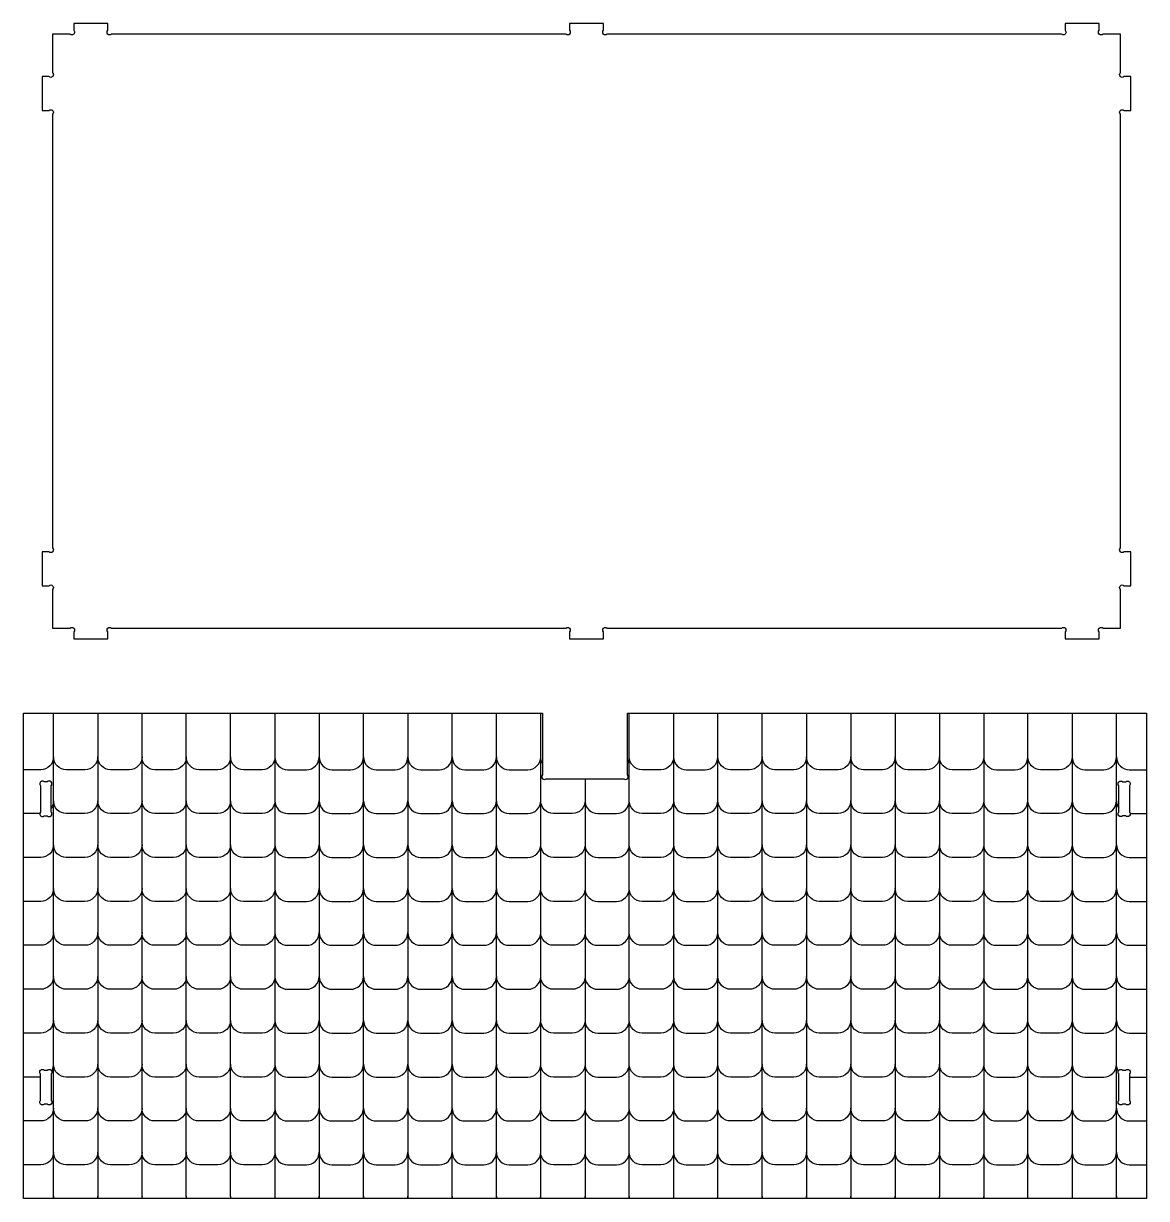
# Model space of a CAD drawing. Extents: x 5615 to 9811, y -1205 to 1893.
# Drawn here: x 7095 to 8366, y -1184 to 145 of the extents above; entities that cross this region are included whole.
import ezdxf

# ---------------------------------------------------------------- set-up
doc = ezdxf.new("R2010")
doc.units = 0
doc.header["$MEASUREMENT"] = 0
doc.layers.add('LAYER1', color=18, linetype='CONTINUOUS')

msp = doc.modelspace()

# ---------------------------------------------------------------- linework, layer by layer
at = {"layer": 'LAYER1'}
for points in [[(7751.4, -551), (7751.4, -543.2, -1), (7755.6, -539), (8269.4, -539, -1), (8273.6, -543.2), (8273.6, -551), (8312, -551), (8312, -543.2, -1), (8316.3, -539), (8336, -539), (8336, -495.2, -1), (8340.3, -491), (8348, -491), (8348, -452.6), (8340.3, -452.6, -1), (8336, -448.3), (8336, 42.4, -1), (8340.3, 46.6), (8348, 46.6), (8348, 85), (8340.3, 85, -1), (8336, 89.3), (8336, 133), (8316.3, 133, -1), (8312, 137.3), (8312, 145), (8273.6, 145), (8273.6, 137.3, -1), (8269.4, 133), (7755.6, 133, -1), (7751.4, 137.3), (7751.4, 145), (7713, 145), (7713, 137.3, -1), (7708.8, 133), (7195, 133, -1), (7190.8, 137.3), (7190.8, 145), (7152.4, 145), (7152.4, 137.3, -1), (7148.1, 133), (7128.4, 133), (7128.4, 89.3, -1), (7124.1, 85), (7116.4, 85), (7116.4, 46.6), (7124.1, 46.6, -1), (7128.4, 42.4), (7128.4, -448.3, -1), (7124.1, -452.6), (7116.4, -452.6), (7116.4, -491), (7124.1, -491, -1), (7128.4, -495.2), (7128.4, -539), (7148.1, -539, -1), (7152.4, -543.2), (7152.4, -551), (7190.8, -551), (7190.8, -543.2, -1), (7195, -539), (7708.8, -539, -1), (7713, -543.2), (7713, -551)], [(7095.5, -635), (7682.5, -635), (7682.5, -705.1, 1), (7686.7, -709.3), (7774.3, -709.3, 1), (7778.5, -705.1), (7778.5, -635), (8365.5, -635), (8365.5, -1184.2), (7095.5, -1184.2)], [(7114.7, -717.2), (7114.7, -747.1, 1), (7118.9, -751.3), (7122.4, -751.3, 1), (7126.7, -747.1), (7126.7, -717.2, 1), (7122.4, -712.9), (7118.9, -712.9, 1)], [(8346.3, -717.2), (8346.3, -747.1, -1), (8342.1, -751.3), (8338.6, -751.3, -1), (8334.3, -747.1), (8334.3, -717.2, -1), (8338.6, -712.9), (8342.1, -712.9, -1)], [(7126.7, -1043.3), (7126.7, -1073.2, -1), (7122.4, -1077.5), (7118.9, -1077.5, -1), (7114.7, -1073.2), (7114.7, -1043.3, -1), (7118.9, -1039.1), (7122.4, -1039.1, -1)], [(8346.3, -1043.3), (8346.3, -1073.2, -1), (8342.1, -1077.5), (8338.6, -1077.5, -1), (8334.3, -1073.2), (8334.3, -1043.3, -1), (8338.6, -1039.1), (8342.1, -1039.1, -1)]]:
    msp.add_lwpolyline(points, format="xyb", close=True, dxfattribs=at)
for points in [[(7129.6, -1184.2, -0.047899), (7129.4, -1181.5), (7129.4, -635)], [(7179.4, -635), (7179.4, -1181.5, -0.047899), (7179.2, -1184.2)], [(7229.8, -1184.2, -0.047899), (7229.5, -1181.5), (7229.5, -635)], [(7279.9, -1184.2, -0.047899), (7279.6, -1181.5), (7279.6, -635)], [(7330, -1184.2, -0.047899), (7329.7, -1181.5), (7329.7, -635)], [(7379.8, -635), (7379.8, -1181.5, 0.047899), (7380.1, -1184.2)], [(7429.9, -635), (7429.9, -1181.5, 0.047899), (7430.2, -1184.2)], [(7479.8, -1184.2, 0.047899), (7480, -1181.5), (7480, -635)], [(7530.1, -635), (7530.1, -1181.5, 0.047899), (7530.4, -1184.2)], [(7579.9, -1184.2, 0.047899), (7580.2, -1181.5), (7580.2, -635)], [(7630, -1184.2, 0.047899), (7630.3, -1181.5), (7630.3, -635)], [(7680.7, -1184.2, -0.047899), (7680.4, -1181.5), (7680.4, -635)], [(7780.3, -1184.2, 0.047899), (7780.6, -1181.5), (7780.6, -635)], [(7830.7, -635), (7830.7, -1181.5, -0.047899), (7830.4, -1184.2)], [(7880.5, -1184.2, 0.047899), (7880.8, -1181.5), (7880.8, -635)], [(7931.1, -1184.2, -0.047899), (7930.9, -1181.5), (7930.9, -635)], [(7981, -635), (7981, -1181.5, -0.047899), (7980.7, -1184.2)], [(8031.1, -635), (8031.1, -1181.5, -0.047899), (8030.8, -1184.2)], [(8081.2, -635), (8081.2, -1181.5, -0.047899), (8080.9, -1184.2)], [(8131.3, -635), (8131.3, -1181.5, -0.047899), (8131, -1184.2)], [(8181.4, -635), (8181.4, -1181.5, -0.047899), (8181.1, -1184.2)], [(8231.2, -1184.2, 0.047899), (8231.4, -1181.5), (8231.4, -635)], [(8281.5, -635), (8281.5, -1181.5, 0.047899), (8281.8, -1184.2)], [(8331.4, -1184.2, 0.047899), (8331.6, -1181.5), (8331.6, -635)], [(7129.4, -684.7, -0.414214), (7115, -699.1), (7095.5, -699.1)], [(7179.4, -684.7, -0.414214), (7165, -699.1), (7143.8, -699.1, -0.414214), (7129.4, -684.7)], [(7229.5, -684.7, -0.414214), (7215.1, -699.1), (7193.8, -699.1, -0.414214), (7179.4, -684.7)], [(7279.6, -684.7, -0.414214), (7265.2, -699.1), (7243.9, -699.1, -0.414214), (7229.5, -684.7)], [(7329.7, -684.7, -0.414214), (7315.3, -699.1), (7294, -699.1, -0.414214), (7279.6, -684.7)], [(7379.8, -684.7, -0.414214), (7365.4, -699.1), (7344.1, -699.1, -0.414214), (7329.7, -684.7)], [(7379.8, -684.7, 0.414214), (7394.2, -699.1), (7415.5, -699.1, 0.414214), (7429.9, -684.7)], [(7429.9, -684.7, 0.414214), (7444.3, -699.1), (7465.6, -699.1, 0.414214), (7480, -684.7)], [(7480, -684.7, 0.414214), (7494.4, -699.1), (7515.7, -699.1, 0.414214), (7530.1, -684.7)], [(7530.1, -684.7, 0.414214), (7544.5, -699.1), (7565.8, -699.1, 0.414214), (7580.2, -684.7)], [(7580.2, -684.7, 0.414214), (7594.6, -699.1), (7615.9, -699.1, 0.414214), (7630.3, -684.7)], [(7630.3, -684.7, 0.414214), (7644.7, -699.1), (7666, -699.1, 0.414214), (7680.4, -684.7)], [(7682.5, -692.1, -0.137402), (7680.4, -684.7)], [(7778.5, -692.1, 0.137402), (7780.6, -684.7)], [(7830.7, -684.7, -0.414214), (7816.3, -699.1), (7795, -699.1, -0.414214), (7780.6, -684.7)], [(7830.7, -684.7, 0.414214), (7845.1, -699.1), (7866.4, -699.1, 0.414214), (7880.8, -684.7)], [(7930.9, -684.7, -0.414214), (7916.5, -699.1), (7895.2, -699.1, -0.414214), (7880.8, -684.7)], [(7981, -684.7, -0.414214), (7966.6, -699.1), (7945.3, -699.1, -0.414214), (7930.9, -684.7)], [(8031.1, -684.7, -0.414214), (8016.7, -699.1), (7995.4, -699.1, -0.414214), (7981, -684.7)], [(8081.2, -684.7, -0.414214), (8066.8, -699.1), (8045.5, -699.1, -0.414214), (8031.1, -684.7)], [(8131.3, -684.7, -0.414214), (8116.9, -699.1), (8095.6, -699.1, -0.414214), (8081.2, -684.7)], [(8181.4, -684.7, -0.414214), (8167, -699.1), (8145.7, -699.1, -0.414214), (8131.3, -684.7)], [(8181.4, -684.7, 0.414214), (8195.8, -699.1), (8217, -699.1, 0.414214), (8231.4, -684.7)], [(8281.5, -684.7, -0.414214), (8267.1, -699.1), (8245.8, -699.1, -0.414214), (8231.4, -684.7)], [(8281.5, -684.7, 0.414214), (8295.9, -699.1), (8317.2, -699.1, 0.414214), (8331.6, -684.7)], [(8331.6, -684.7, 0.414214), (8346, -699.1), (8365.5, -699.1)], [(7730.5, -709.3), (7730.5, -1181.5, -0.047899), (7730.2, -1184.2)], [(7129.4, -734.3, -0.156846), (7126.7, -742.7)], [(7179.4, -734.3, -0.414214), (7165, -748.7), (7143.8, -748.7, -0.414214), (7129.4, -734.3)], [(7229.5, -734.3, -0.414214), (7215.1, -748.7), (7193.8, -748.7, -0.414214), (7179.4, -734.3)], [(7279.6, -734.3, -0.414214), (7265.2, -748.7), (7243.9, -748.7, -0.414214), (7229.5, -734.3)], [(7329.7, -734.3, -0.414214), (7315.3, -748.7), (7294, -748.7, -0.414214), (7279.6, -734.3)], [(7379.8, -734.3, -0.414214), (7365.4, -748.7), (7344.1, -748.7, -0.414214), (7329.7, -734.3)], [(7379.8, -734.3, 0.414214), (7394.2, -748.7), (7415.5, -748.7, 0.414214), (7429.9, -734.3)], [(7429.9, -734.3, 0.414214), (7444.3, -748.7), (7465.6, -748.7, 0.414214), (7480, -734.3)], [(7480, -734.3, 0.414214), (7494.4, -748.7), (7515.7, -748.7, 0.414214), (7530.1, -734.3)], [(7530.1, -734.3, 0.414214), (7544.5, -748.7), (7565.8, -748.7, 0.414214), (7580.2, -734.3)], [(7580.2, -734.3, 0.414214), (7594.6, -748.7), (7615.9, -748.7, 0.414214), (7630.3, -734.3)], [(7630.3, -734.3, 0.414214), (7644.7, -748.7), (7666, -748.7, 0.414214), (7680.4, -734.3)], [(7730.5, -734.3, -0.414214), (7716.1, -748.7), (7694.8, -748.7, -0.414214), (7680.4, -734.3)], [(7730.5, -734.3, 0.414214), (7744.9, -748.7), (7766.2, -748.7, 0.414214), (7780.6, -734.3)], [(7830.7, -734.3, -0.414214), (7816.3, -748.7), (7795, -748.7, -0.414214), (7780.6, -734.3)], [(7830.7, -734.3, 0.414214), (7845.1, -748.7), (7866.4, -748.7, 0.414214), (7880.8, -734.3)], [(7930.9, -734.3, -0.414214), (7916.5, -748.7), (7895.2, -748.7, -0.414214), (7880.8, -734.3)], [(7981, -734.3, -0.414214), (7966.6, -748.7), (7945.3, -748.7, -0.414214), (7930.9, -734.3)], [(8031.1, -734.3, -0.414214), (8016.7, -748.7), (7995.4, -748.7, -0.414214), (7981, -734.3)], [(8081.2, -734.3, -0.414214), (8066.8, -748.7), (8045.5, -748.7, -0.414214), (8031.1, -734.3)], [(8131.3, -734.3, -0.414214), (8116.9, -748.7), (8095.6, -748.7, -0.414214), (8081.2, -734.3)], [(8181.4, -734.3, -0.414214), (8167, -748.7), (8145.7, -748.7, -0.414214), (8131.3, -734.3)], [(8181.4, -734.3, 0.414214), (8195.8, -748.7), (8217, -748.7, 0.414214), (8231.4, -734.3)], [(8281.5, -734.3, -0.414214), (8267.1, -748.7), (8245.8, -748.7, -0.414214), (8231.4, -734.3)], [(8281.5, -734.3, 0.414214), (8295.9, -748.7), (8317.2, -748.7, 0.414214), (8331.6, -734.3)], [(8331.6, -734.3, 0.156846), (8334.3, -742.7)], [(7129.4, -784, -0.414214), (7115, -798.4), (7095.5, -798.4)], [(7179.4, -784, -0.414214), (7165, -798.4), (7143.8, -798.4, -0.414214), (7129.4, -784)], [(7229.5, -784, -0.414214), (7215.1, -798.4), (7193.8, -798.4, -0.414214), (7179.4, -784)], [(7279.6, -784, -0.414214), (7265.2, -798.4), (7243.9, -798.4, -0.414214), (7229.5, -784)], [(7329.7, -784, -0.414214), (7315.3, -798.4), (7294, -798.4, -0.414214), (7279.6, -784)], [(7379.8, -784, -0.414214), (7365.4, -798.4), (7344.1, -798.4, -0.414214), (7329.7, -784)], [(7379.8, -784, 0.414214), (7394.2, -798.4), (7415.5, -798.4, 0.414214), (7429.9, -784)], [(7429.9, -784, 0.414214), (7444.3, -798.4), (7465.6, -798.4, 0.414214), (7480, -784)], [(7480, -784, 0.414214), (7494.4, -798.4), (7515.7, -798.4, 0.414214), (7530.1, -784)], [(7530.1, -784, 0.414214), (7544.5, -798.4), (7565.8, -798.4, 0.414214), (7580.2, -784)], [(7580.2, -784, 0.414214), (7594.6, -798.4), (7615.9, -798.4, 0.414214), (7630.3, -784)], [(7630.3, -784, 0.414214), (7644.7, -798.4), (7666, -798.4, 0.414214), (7680.4, -784)], [(7730.5, -784, -0.414214), (7716.1, -798.4), (7694.8, -798.4, -0.414214), (7680.4, -784)], [(7730.5, -784, 0.414214), (7744.9, -798.4), (7766.2, -798.4, 0.414214), (7780.6, -784)], [(7830.7, -784, -0.414214), (7816.3, -798.4), (7795, -798.4, -0.414214), (7780.6, -784)], [(7830.7, -784, 0.414214), (7845.1, -798.4), (7866.4, -798.4, 0.414214), (7880.8, -784)], [(7930.9, -784, -0.414214), (7916.5, -798.4), (7895.2, -798.4, -0.414214), (7880.8, -784)], [(7981, -784, -0.414214), (7966.6, -798.4), (7945.3, -798.4, -0.414214), (7930.9, -784)], [(8031.1, -784, -0.414214), (8016.7, -798.4), (7995.4, -798.4, -0.414214), (7981, -784)], [(8081.2, -784, -0.414214), (8066.8, -798.4), (8045.5, -798.4, -0.414214), (8031.1, -784)], [(8131.3, -784, -0.414214), (8116.9, -798.4), (8095.6, -798.4, -0.414214), (8081.2, -784)], [(8181.4, -784, -0.414214), (8167, -798.4), (8145.7, -798.4, -0.414214), (8131.3, -784)], [(8181.4, -784, 0.414214), (8195.8, -798.4), (8217, -798.4, 0.414214), (8231.4, -784)], [(8281.5, -784, -0.414214), (8267.1, -798.4), (8245.8, -798.4, -0.414214), (8231.4, -784)], [(8281.5, -784, 0.414214), (8295.9, -798.4), (8317.2, -798.4, 0.414214), (8331.6, -784)], [(8331.6, -784, 0.414214), (8346, -798.4), (8365.5, -798.4)], [(7129.4, -833.7, -0.414214), (7115, -848.1), (7095.5, -848.1)], [(7179.4, -833.7, -0.414214), (7165, -848.1), (7143.8, -848.1, -0.414214), (7129.4, -833.7)], [(7229.5, -833.7, -0.414214), (7215.1, -848.1), (7193.8, -848.1, -0.414214), (7179.4, -833.7)], [(7279.6, -833.7, -0.414214), (7265.2, -848.1), (7243.9, -848.1, -0.414214), (7229.5, -833.7)], [(7329.7, -833.7, -0.414214), (7315.3, -848.1), (7294, -848.1, -0.414214), (7279.6, -833.7)], [(7379.8, -833.7, -0.414214), (7365.4, -848.1), (7344.1, -848.1, -0.414214), (7329.7, -833.7)], [(7379.8, -833.7, 0.414214), (7394.2, -848.1), (7415.5, -848.1, 0.414214), (7429.9, -833.7)], [(7429.9, -833.7, 0.414214), (7444.3, -848.1), (7465.6, -848.1, 0.414214), (7480, -833.7)], [(7480, -833.7, 0.414214), (7494.4, -848.1), (7515.7, -848.1, 0.414214), (7530.1, -833.7)], [(7530.1, -833.7, 0.414214), (7544.5, -848.1), (7565.8, -848.1, 0.414214), (7580.2, -833.7)], [(7580.2, -833.7, 0.414214), (7594.6, -848.1), (7615.9, -848.1, 0.414214), (7630.3, -833.7)], [(7630.3, -833.7, 0.414214), (7644.7, -848.1), (7666, -848.1, 0.414214), (7680.4, -833.7)], [(7730.5, -833.7, -0.414214), (7716.1, -848.1), (7694.8, -848.1, -0.414214), (7680.4, -833.7)], [(7730.5, -833.7, 0.414214), (7744.9, -848.1), (7766.2, -848.1, 0.414214), (7780.6, -833.7)], [(7830.7, -833.7, -0.414214), (7816.3, -848.1), (7795, -848.1, -0.414214), (7780.6, -833.7)], [(7830.7, -833.7, 0.414214), (7845.1, -848.1), (7866.4, -848.1, 0.414214), (7880.8, -833.7)], [(7930.9, -833.7, -0.414214), (7916.5, -848.1), (7895.2, -848.1, -0.414214), (7880.8, -833.7)], [(7981, -833.7, -0.414214), (7966.6, -848.1), (7945.3, -848.1, -0.414214), (7930.9, -833.7)], [(8031.1, -833.7, -0.414214), (8016.7, -848.1), (7995.4, -848.1, -0.414214), (7981, -833.7)], [(8081.2, -833.7, -0.414214), (8066.8, -848.1), (8045.5, -848.1, -0.414214), (8031.1, -833.7)], [(8131.3, -833.7, -0.414214), (8116.9, -848.1), (8095.6, -848.1, -0.414214), (8081.2, -833.7)], [(8181.4, -833.7, -0.414214), (8167, -848.1), (8145.7, -848.1, -0.414214), (8131.3, -833.7)], [(8181.4, -833.7, 0.414214), (8195.8, -848.1), (8217, -848.1, 0.414214), (8231.4, -833.7)], [(8281.5, -833.7, -0.414214), (8267.1, -848.1), (8245.8, -848.1, -0.414214), (8231.4, -833.7)], [(8281.5, -833.7, 0.414214), (8295.9, -848.1), (8317.2, -848.1, 0.414214), (8331.6, -833.7)], [(8331.6, -833.7, 0.414214), (8346, -848.1), (8365.5, -848.1)], [(7129.4, -883.4, -0.414214), (7115, -897.8), (7095.5, -897.8)], [(7179.4, -883.4, -0.414214), (7165, -897.8), (7143.8, -897.8, -0.414214), (7129.4, -883.4)], [(7229.5, -883.4, -0.414214), (7215.1, -897.8), (7193.8, -897.8, -0.414214), (7179.4, -883.4)], [(7279.6, -883.4, -0.414214), (7265.2, -897.8), (7243.9, -897.8, -0.414214), (7229.5, -883.4)], [(7329.7, -883.4, -0.414214), (7315.3, -897.8), (7294, -897.8, -0.414214), (7279.6, -883.4)], [(7379.8, -883.4, -0.414214), (7365.4, -897.8), (7344.1, -897.8, -0.414214), (7329.7, -883.4)], [(7379.8, -883.4, 0.414214), (7394.2, -897.8), (7415.5, -897.8, 0.414214), (7429.9, -883.4)], [(7429.9, -883.4, 0.414214), (7444.3, -897.8), (7465.6, -897.8, 0.414214), (7480, -883.4)], [(7480, -883.4, 0.414214), (7494.4, -897.8), (7515.7, -897.8, 0.414214), (7530.1, -883.4)], [(7530.1, -883.4, 0.414214), (7544.5, -897.8), (7565.8, -897.8, 0.414214), (7580.2, -883.4)], [(7580.2, -883.4, 0.414214), (7594.6, -897.8), (7615.9, -897.8, 0.414214), (7630.3, -883.4)], [(7630.3, -883.4, 0.414214), (7644.7, -897.8), (7666, -897.8, 0.414214), (7680.4, -883.4)], [(7730.5, -883.4, -0.414214), (7716.1, -897.8), (7694.8, -897.8, -0.414214), (7680.4, -883.4)], [(7730.5, -883.4, 0.414214), (7744.9, -897.8), (7766.2, -897.8, 0.414214), (7780.6, -883.4)], [(7830.7, -883.4, -0.414214), (7816.3, -897.8), (7795, -897.8, -0.414214), (7780.6, -883.4)], [(7830.7, -883.4, 0.414214), (7845.1, -897.8), (7866.4, -897.8, 0.414214), (7880.8, -883.4)], [(7930.9, -883.4, -0.414214), (7916.5, -897.8), (7895.2, -897.8, -0.414214), (7880.8, -883.4)], [(7981, -883.4, -0.414214), (7966.6, -897.8), (7945.3, -897.8, -0.414214), (7930.9, -883.4)], [(8031.1, -883.4, -0.414214), (8016.7, -897.8), (7995.4, -897.8, -0.414214), (7981, -883.4)], [(8081.2, -883.4, -0.414214), (8066.8, -897.8), (8045.5, -897.8, -0.414214), (8031.1, -883.4)], [(8131.3, -883.4, -0.414214), (8116.9, -897.8), (8095.6, -897.8, -0.414214), (8081.2, -883.4)], [(8181.4, -883.4, -0.414214), (8167, -897.8), (8145.7, -897.8, -0.414214), (8131.3, -883.4)], [(8181.4, -883.4, 0.414214), (8195.8, -897.8), (8217, -897.8, 0.414214), (8231.4, -883.4)], [(8281.5, -883.4, -0.414214), (8267.1, -897.8), (8245.8, -897.8, -0.414214), (8231.4, -883.4)], [(8281.5, -883.4, 0.414214), (8295.9, -897.8), (8317.2, -897.8, 0.414214), (8331.6, -883.4)], [(8331.6, -883.4, 0.414214), (8346, -897.8), (8365.5, -897.8)], [(7129.4, -933.1, -0.414214), (7115, -947.5), (7095.5, -947.5)], [(7179.4, -933.1, -0.414214), (7165, -947.5), (7143.8, -947.5, -0.414214), (7129.4, -933.1)], [(7229.5, -933.1, -0.414214), (7215.1, -947.5), (7193.8, -947.5, -0.414214), (7179.4, -933.1)], [(7279.6, -933.1, -0.414214), (7265.2, -947.5), (7243.9, -947.5, -0.414214), (7229.5, -933.1)], [(7329.7, -933.1, -0.414214), (7315.3, -947.5), (7294, -947.5, -0.414214), (7279.6, -933.1)], [(7379.8, -933.1, -0.414214), (7365.4, -947.5), (7344.1, -947.5, -0.414214), (7329.7, -933.1)], [(7379.8, -933.1, 0.414214), (7394.2, -947.5), (7415.5, -947.5, 0.414214), (7429.9, -933.1)], [(7429.9, -933.1, 0.414214), (7444.3, -947.5), (7465.6, -947.5, 0.414214), (7480, -933.1)], [(7480, -933.1, 0.414214), (7494.4, -947.5), (7515.7, -947.5, 0.414214), (7530.1, -933.1)], [(7530.1, -933.1, 0.414214), (7544.5, -947.5), (7565.8, -947.5, 0.414214), (7580.2, -933.1)], [(7580.2, -933.1, 0.414214), (7594.6, -947.5), (7615.9, -947.5, 0.414214), (7630.3, -933.1)], [(7630.3, -933.1, 0.414214), (7644.7, -947.5), (7666, -947.5, 0.414214), (7680.4, -933.1)], [(7730.5, -933.1, -0.414214), (7716.1, -947.5), (7694.8, -947.5, -0.414214), (7680.4, -933.1)], [(7730.5, -933.1, 0.414214), (7744.9, -947.5), (7766.2, -947.5, 0.414214), (7780.6, -933.1)], [(7830.7, -933.1, -0.414214), (7816.3, -947.5), (7795, -947.5, -0.414214), (7780.6, -933.1)], [(7830.7, -933.1, 0.414214), (7845.1, -947.5), (7866.4, -947.5, 0.414214), (7880.8, -933.1)], [(7930.9, -933.1, -0.414214), (7916.5, -947.5), (7895.2, -947.5, -0.414214), (7880.8, -933.1)], [(7981, -933.1, -0.414214), (7966.6, -947.5), (7945.3, -947.5, -0.414214), (7930.9, -933.1)], [(8031.1, -933.1, -0.414214), (8016.7, -947.5), (7995.4, -947.5, -0.414214), (7981, -933.1)], [(8081.2, -933.1, -0.414214), (8066.8, -947.5), (8045.5, -947.5, -0.414214), (8031.1, -933.1)], [(8131.3, -933.1, -0.414214), (8116.9, -947.5), (8095.6, -947.5, -0.414214), (8081.2, -933.1)], [(8181.4, -933.1, -0.414214), (8167, -947.5), (8145.7, -947.5, -0.414214), (8131.3, -933.1)], [(8181.4, -933.1, 0.414214), (8195.8, -947.5), (8217, -947.5, 0.414214), (8231.4, -933.1)], [(8281.5, -933.1, -0.414214), (8267.1, -947.5), (8245.8, -947.5, -0.414214), (8231.4, -933.1)], [(8281.5, -933.1, 0.414214), (8295.9, -947.5), (8317.2, -947.5, 0.414214), (8331.6, -933.1)], [(8331.6, -933.1, 0.414214), (8346, -947.5), (8365.5, -947.5)], [(7129.4, -982.7, -0.414214), (7115, -997.1), (7095.5, -997.1)], [(7179.4, -982.7, -0.414214), (7165, -997.1), (7143.8, -997.1, -0.414214), (7129.4, -982.7)], [(7229.5, -982.7, -0.414214), (7215.1, -997.1), (7193.8, -997.1, -0.414214), (7179.4, -982.7)], [(7279.6, -982.7, -0.414214), (7265.2, -997.1), (7243.9, -997.1, -0.414214), (7229.5, -982.7)], [(7329.7, -982.7, -0.414214), (7315.3, -997.1), (7294, -997.1, -0.414214), (7279.6, -982.7)], [(7379.8, -982.7, -0.414214), (7365.4, -997.1), (7344.1, -997.1, -0.414214), (7329.7, -982.7)], [(7379.8, -982.7, 0.414214), (7394.2, -997.1), (7415.5, -997.1, 0.414214), (7429.9, -982.7)], [(7429.9, -982.7, 0.414214), (7444.3, -997.1), (7465.6, -997.1, 0.414214), (7480, -982.7)], [(7480, -982.7, 0.414214), (7494.4, -997.1), (7515.7, -997.1, 0.414214), (7530.1, -982.7)], [(7530.1, -982.7, 0.414214), (7544.5, -997.1), (7565.8, -997.1, 0.414214), (7580.2, -982.7)], [(7580.2, -982.7, 0.414214), (7594.6, -997.1), (7615.9, -997.1, 0.414214), (7630.3, -982.7)], [(7630.3, -982.7, 0.414214), (7644.7, -997.1), (7666, -997.1, 0.414214), (7680.4, -982.7)], [(7730.5, -982.7, -0.414214), (7716.1, -997.1), (7694.8, -997.1, -0.414214), (7680.4, -982.7)], [(7730.5, -982.7, 0.414214), (7744.9, -997.1), (7766.2, -997.1, 0.414214), (7780.6, -982.7)], [(7830.7, -982.7, -0.414214), (7816.3, -997.1), (7795, -997.1, -0.414214), (7780.6, -982.7)], [(7830.7, -982.7, 0.414214), (7845.1, -997.1), (7866.4, -997.1, 0.414214), (7880.8, -982.7)], [(7930.9, -982.7, -0.414214), (7916.5, -997.1), (7895.2, -997.1, -0.414214), (7880.8, -982.7)], [(7981, -982.7, -0.414214), (7966.6, -997.1), (7945.3, -997.1, -0.414214), (7930.9, -982.7)], [(8031.1, -982.7, -0.414214), (8016.7, -997.1), (7995.4, -997.1, -0.414214), (7981, -982.7)], [(8081.2, -982.7, -0.414214), (8066.8, -997.1), (8045.5, -997.1, -0.414214), (8031.1, -982.7)], [(8131.3, -982.7, -0.414214), (8116.9, -997.1), (8095.6, -997.1, -0.414214), (8081.2, -982.7)], [(8181.4, -982.7, -0.414214), (8167, -997.1), (8145.7, -997.1, -0.414214), (8131.3, -982.7)], [(8181.4, -982.7, 0.414214), (8195.8, -997.1), (8217, -997.1, 0.414214), (8231.4, -982.7)], [(8281.5, -982.7, -0.414214), (8267.1, -997.1), (8245.8, -997.1, -0.414214), (8231.4, -982.7)], [(8281.5, -982.7, 0.414214), (8295.9, -997.1), (8317.2, -997.1, 0.414214), (8331.6, -982.7)], [(8331.6, -982.7, 0.414214), (8346, -997.1), (8365.5, -997.1)], [(7179.4, -1032.4, -0.414214), (7165, -1046.8), (7143.8, -1046.8, -0.414214), (7129.4, -1032.4)], [(7229.5, -1032.4, -0.414214), (7215.1, -1046.8), (7193.8, -1046.8, -0.414214), (7179.4, -1032.4)], [(7279.6, -1032.4, -0.414214), (7265.2, -1046.8), (7243.9, -1046.8, -0.414214), (7229.5, -1032.4)], [(7329.7, -1032.4, -0.414214), (7315.3, -1046.8), (7294, -1046.8, -0.414214), (7279.6, -1032.4)], [(7379.8, -1032.4, -0.414214), (7365.4, -1046.8), (7344.1, -1046.8, -0.414214), (7329.7, -1032.4)], [(7379.8, -1032.4, 0.414214), (7394.2, -1046.8), (7415.5, -1046.8, 0.414214), (7429.9, -1032.4)], [(7429.9, -1032.4, 0.414214), (7444.3, -1046.8), (7465.6, -1046.8, 0.414214), (7480, -1032.4)], [(7480, -1032.4, 0.414214), (7494.4, -1046.8), (7515.7, -1046.8, 0.414214), (7530.1, -1032.4)], [(7530.1, -1032.4, 0.414214), (7544.5, -1046.8), (7565.8, -1046.8, 0.414214), (7580.2, -1032.4)], [(7580.2, -1032.4, 0.414214), (7594.6, -1046.8), (7615.9, -1046.8, 0.414214), (7630.3, -1032.4)], [(7630.3, -1032.4, 0.414214), (7644.7, -1046.8), (7666, -1046.8, 0.414214), (7680.4, -1032.4)], [(7730.5, -1032.4, -0.414214), (7716.1, -1046.8), (7694.8, -1046.8, -0.414214), (7680.4, -1032.4)], [(7730.5, -1032.4, 0.414214), (7744.9, -1046.8), (7766.2, -1046.8, 0.414214), (7780.6, -1032.4)], [(7830.7, -1032.4, -0.414214), (7816.3, -1046.8), (7795, -1046.8, -0.414214), (7780.6, -1032.4)], [(7830.7, -1032.4, 0.414214), (7845.1, -1046.8), (7866.4, -1046.8, 0.414214), (7880.8, -1032.4)], [(7930.9, -1032.4, -0.414214), (7916.5, -1046.8), (7895.2, -1046.8, -0.414214), (7880.8, -1032.4)], [(7981, -1032.4, -0.414214), (7966.6, -1046.8), (7945.3, -1046.8, -0.414214), (7930.9, -1032.4)], [(8031.1, -1032.4, -0.414214), (8016.7, -1046.8), (7995.4, -1046.8, -0.414214), (7981, -1032.4)], [(8081.2, -1032.4, -0.414214), (8066.8, -1046.8), (8045.5, -1046.8, -0.414214), (8031.1, -1032.4)], [(8131.3, -1032.4, -0.414214), (8116.9, -1046.8), (8095.6, -1046.8, -0.414214), (8081.2, -1032.4)], [(8181.4, -1032.4, -0.414214), (8167, -1046.8), (8145.7, -1046.8, -0.414214), (8131.3, -1032.4)], [(8181.4, -1032.4, 0.414214), (8195.8, -1046.8), (8217, -1046.8, 0.414214), (8231.4, -1032.4)], [(8281.5, -1032.4, -0.414214), (8267.1, -1046.8), (8245.8, -1046.8, -0.414214), (8231.4, -1032.4)], [(8281.5, -1032.4, 0.414214), (8295.9, -1046.8), (8317.2, -1046.8, 0.414214), (8331.6, -1032.4)], [(7129.4, -1082.1, -0.414214), (7115, -1096.5), (7095.5, -1096.5)], [(7179.4, -1082.1, -0.414214), (7165, -1096.5), (7143.8, -1096.5, -0.414214), (7129.4, -1082.1)], [(7229.5, -1082.1, -0.414214), (7215.1, -1096.5), (7193.8, -1096.5, -0.414214), (7179.4, -1082.1)], [(7279.6, -1082.1, -0.414214), (7265.2, -1096.5), (7243.9, -1096.5, -0.414214), (7229.5, -1082.1)], [(7329.7, -1082.1, -0.414214), (7315.3, -1096.5), (7294, -1096.5, -0.414214), (7279.6, -1082.1)], [(7379.8, -1082.1, -0.414214), (7365.4, -1096.5), (7344.1, -1096.5, -0.414214), (7329.7, -1082.1)], [(7379.8, -1082.1, 0.414214), (7394.2, -1096.5), (7415.5, -1096.5, 0.414214), (7429.9, -1082.1)], [(7429.9, -1082.1, 0.414214), (7444.3, -1096.5), (7465.6, -1096.5, 0.414214), (7480, -1082.1)], [(7480, -1082.1, 0.414214), (7494.4, -1096.5), (7515.7, -1096.5, 0.414214), (7530.1, -1082.1)], [(7530.1, -1082.1, 0.414214), (7544.5, -1096.5), (7565.8, -1096.5, 0.414214), (7580.2, -1082.1)], [(7580.2, -1082.1, 0.414214), (7594.6, -1096.5), (7615.9, -1096.5, 0.414214), (7630.3, -1082.1)], [(7630.3, -1082.1, 0.414214), (7644.7, -1096.5), (7666, -1096.5, 0.414214), (7680.4, -1082.1)], [(7730.5, -1082.1, -0.414214), (7716.1, -1096.5), (7694.8, -1096.5, -0.414214), (7680.4, -1082.1)], [(7730.5, -1082.1, 0.414214), (7744.9, -1096.5), (7766.2, -1096.5, 0.414214), (7780.6, -1082.1)], [(7830.7, -1082.1, -0.414214), (7816.3, -1096.5), (7795, -1096.5, -0.414214), (7780.6, -1082.1)], [(7830.7, -1082.1, 0.414214), (7845.1, -1096.5), (7866.4, -1096.5, 0.414214), (7880.8, -1082.1)], [(7930.9, -1082.1, -0.414214), (7916.5, -1096.5), (7895.2, -1096.5, -0.414214), (7880.8, -1082.1)], [(7981, -1082.1, -0.414214), (7966.6, -1096.5), (7945.3, -1096.5, -0.414214), (7930.9, -1082.1)], [(8031.1, -1082.1, -0.414214), (8016.7, -1096.5), (7995.4, -1096.5, -0.414214), (7981, -1082.1)], [(8081.2, -1082.1, -0.414214), (8066.8, -1096.5), (8045.5, -1096.5, -0.414214), (8031.1, -1082.1)], [(8131.3, -1082.1, -0.414214), (8116.9, -1096.5), (8095.6, -1096.5, -0.414214), (8081.2, -1082.1)], [(8181.4, -1082.1, -0.414214), (8167, -1096.5), (8145.7, -1096.5, -0.414214), (8131.3, -1082.1)], [(8181.4, -1082.1, 0.414214), (8195.8, -1096.5), (8217, -1096.5, 0.414214), (8231.4, -1082.1)], [(8281.5, -1082.1, -0.414214), (8267.1, -1096.5), (8245.8, -1096.5, -0.414214), (8231.4, -1082.1)], [(8281.5, -1082.1, 0.414214), (8295.9, -1096.5), (8317.2, -1096.5, 0.414214), (8331.6, -1082.1)], [(8331.6, -1082.1, 0.414214), (8346, -1096.5), (8365.5, -1096.5)], [(7129.4, -1131.8, -0.414214), (7115, -1146.2), (7095.5, -1146.2)], [(7179.4, -1131.8, -0.414214), (7165, -1146.2), (7143.8, -1146.2, -0.414214), (7129.4, -1131.8)], [(7229.5, -1131.8, -0.414214), (7215.1, -1146.2), (7193.8, -1146.2, -0.414214), (7179.4, -1131.8)], [(7279.6, -1131.8, -0.414214), (7265.2, -1146.2), (7243.9, -1146.2, -0.414214), (7229.5, -1131.8)], [(7329.7, -1131.8, -0.414214), (7315.3, -1146.2), (7294, -1146.2, -0.414214), (7279.6, -1131.8)], [(7379.8, -1131.8, -0.414214), (7365.4, -1146.2), (7344.1, -1146.2, -0.414214), (7329.7, -1131.8)], [(7379.8, -1131.8, 0.414214), (7394.2, -1146.2), (7415.5, -1146.2, 0.414214), (7429.9, -1131.8)], [(7429.9, -1131.8, 0.414214), (7444.3, -1146.2), (7465.6, -1146.2, 0.414214), (7480, -1131.8)], [(7480, -1131.8, 0.414214), (7494.4, -1146.2), (7515.7, -1146.2, 0.414214), (7530.1, -1131.8)], [(7530.1, -1131.8, 0.414214), (7544.5, -1146.2), (7565.8, -1146.2, 0.414214), (7580.2, -1131.8)], [(7580.2, -1131.8, 0.414214), (7594.6, -1146.2), (7615.9, -1146.2, 0.414214), (7630.3, -1131.8)], [(7630.3, -1131.8, 0.414214), (7644.7, -1146.2), (7666, -1146.2, 0.414214), (7680.4, -1131.8)], [(7730.5, -1131.8, -0.414214), (7716.1, -1146.2), (7694.8, -1146.2, -0.414214), (7680.4, -1131.8)], [(7730.5, -1131.8, 0.414214), (7744.9, -1146.2), (7766.2, -1146.2, 0.414214), (7780.6, -1131.8)], [(7830.7, -1131.8, -0.414214), (7816.3, -1146.2), (7795, -1146.2, -0.414214), (7780.6, -1131.8)], [(7830.7, -1131.8, 0.414214), (7845.1, -1146.2), (7866.4, -1146.2, 0.414214), (7880.8, -1131.8)], [(7930.9, -1131.8, -0.414214), (7916.5, -1146.2), (7895.2, -1146.2, -0.414214), (7880.8, -1131.8)], [(7981, -1131.8, -0.414214), (7966.6, -1146.2), (7945.3, -1146.2, -0.414214), (7930.9, -1131.8)], [(8031.1, -1131.8, -0.414214), (8016.7, -1146.2), (7995.4, -1146.2, -0.414214), (7981, -1131.8)], [(8081.2, -1131.8, -0.414214), (8066.8, -1146.2), (8045.5, -1146.2, -0.414214), (8031.1, -1131.8)], [(8131.3, -1131.8, -0.414214), (8116.9, -1146.2), (8095.6, -1146.2, -0.414214), (8081.2, -1131.8)], [(8181.4, -1131.8, -0.414214), (8167, -1146.2), (8145.7, -1146.2, -0.414214), (8131.3, -1131.8)], [(8181.4, -1131.8, 0.414214), (8195.8, -1146.2), (8217, -1146.2, 0.414214), (8231.4, -1131.8)], [(8281.5, -1131.8, -0.414214), (8267.1, -1146.2), (8245.8, -1146.2, -0.414214), (8231.4, -1131.8)], [(8281.5, -1131.8, 0.414214), (8295.9, -1146.2), (8317.2, -1146.2, 0.414214), (8331.6, -1131.8)], [(8331.6, -1131.8, 0.414214), (8346, -1146.2), (8365.5, -1146.2)], [(7129.4, -1181.5, -0.047899), (7129.1, -1184.2)], [(7179.7, -1184.2, -0.047899), (7179.4, -1181.5)], [(7229.5, -1181.5, -0.047899), (7229.3, -1184.2)], [(7279.6, -1181.5, -0.047899), (7279.4, -1184.2)], [(7329.7, -1181.5, -0.047899), (7329.5, -1184.2)], [(7379.8, -1181.5, -0.047899), (7379.6, -1184.2)], [(7429.7, -1184.2, 0.047899), (7429.9, -1181.5)], [(7480, -1181.5, 0.047899), (7480.3, -1184.2)], [(7529.9, -1184.2, 0.047899), (7530.1, -1181.5)], [(7580.2, -1181.5, 0.047899), (7580.5, -1184.2)], [(7630.3, -1181.5, 0.047899), (7630.6, -1184.2)], [(7680.1, -1184.2, 0.047899), (7680.4, -1181.5)], [(7730.5, -1181.5, 0.047899), (7730.8, -1184.2)], [(7780.9, -1184.2, -0.047899), (7780.6, -1181.5)], [(7830.7, -1181.5, 0.047899), (7830.9, -1184.2)], [(7881, -1184.2, -0.047899), (7880.8, -1181.5)], [(7930.9, -1181.5, -0.047899), (7930.6, -1184.2)], [(7981.2, -1184.2, -0.047899), (7981, -1181.5)], [(8031.3, -1184.2, -0.047899), (8031.1, -1181.5)], [(8081.4, -1184.2, -0.047899), (8081.2, -1181.5)], [(8131.5, -1184.2, -0.047899), (8131.3, -1181.5)], [(8181.4, -1181.5, 0.047899), (8181.6, -1184.2)], [(8231.7, -1184.2, -0.047899), (8231.4, -1181.5)], [(8281.5, -1181.5, -0.047899), (8281.3, -1184.2)], [(8331.6, -1181.5, 0.047899), (8331.9, -1184.2)]]:
    msp.add_lwpolyline(points, format="xyb", dxfattribs=at)
for points in [[(7113.8, -748.7), (7095.5, -748.7)], [(8347.2, -748.7), (8365.5, -748.7)], [(7127.3, -1039.9), (7127.5, -1039.5), (7127.7, -1039.1), (7128, -1038.6), (7128.2, -1038.2), (7128.3, -1037.7), (7128.5, -1037.3), (7128.7, -1036.8), (7128.8, -1036.3), (7128.9, -1035.8), (7129.1, -1035.4), (7129.1, -1034.9), (7129.2, -1034.4), (7129.3, -1033.9), (7129.3, -1033.4), (7129.3, -1032.9), (7129.4, -1032.4)], [(8333.7, -1039.9), (8333.5, -1039.5), (8333.3, -1039.1), (8333, -1038.6), (8332.8, -1038.2), (8332.6, -1037.7), (8332.5, -1037.3), (8332.3, -1036.8), (8332.2, -1036.3), (8332, -1035.8), (8331.9, -1035.4), (8331.8, -1034.9), (8331.8, -1034.4), (8331.7, -1033.9), (8331.7, -1033.4), (8331.6, -1032.9), (8331.6, -1032.4)], [(7114.7, -1046.8), (7095.5, -1046.8)], [(8346.3, -1046.8), (8365.5, -1046.8)]]:
    msp.add_lwpolyline(points, dxfattribs=at)

doc.saveas('drawing.dxf')
